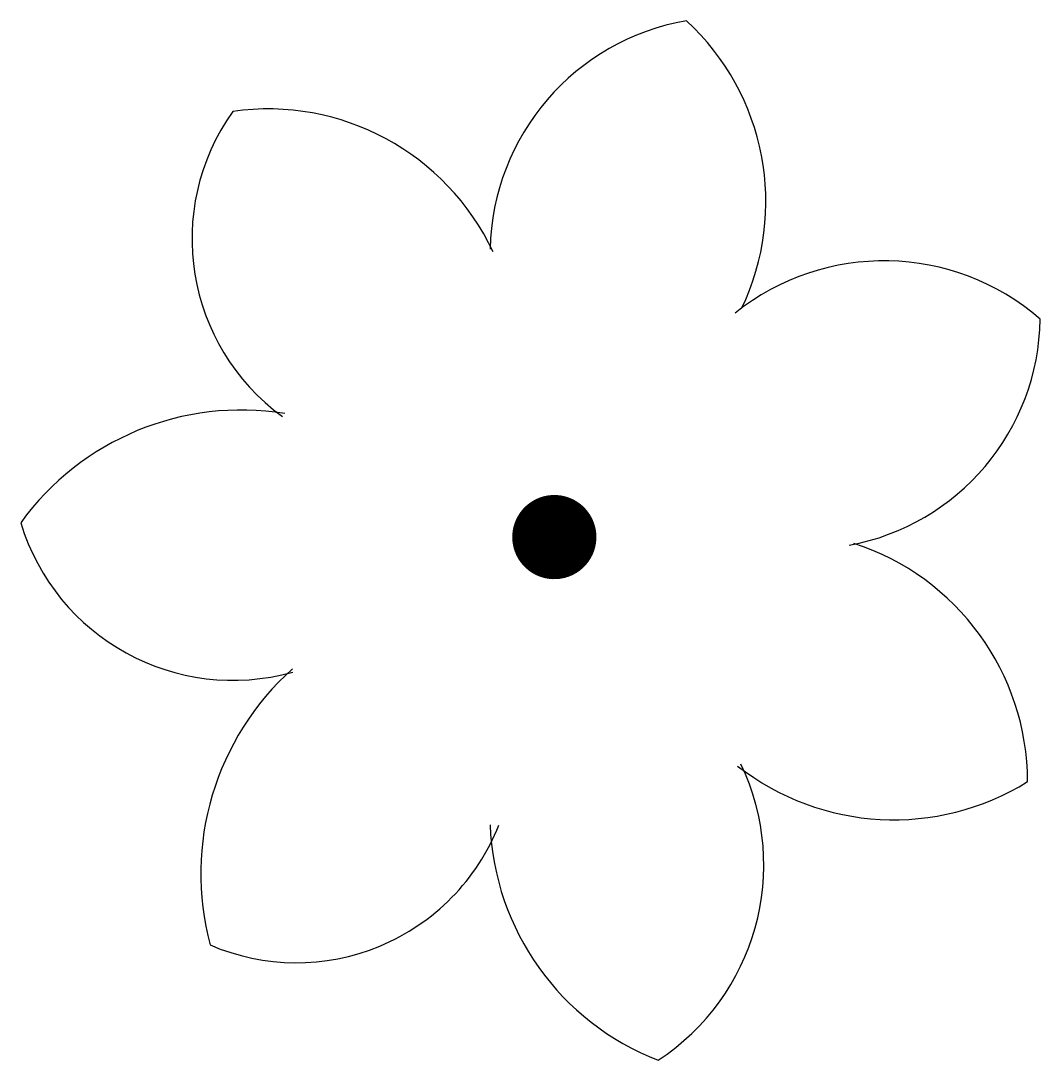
# Model space of a CAD drawing. Extents: x -1 to 0.91, y -0.98 to 0.97.
import ezdxf

# ---------------------------------------------------------------- set-up
doc = ezdxf.new("R2010")
doc.units = 0
doc.header["$LTSCALE"] = 0.01
doc.header["$MEASUREMENT"] = 0
doc.layers.get('0').update_dxf_attribs({"lineweight": 20})

msp = doc.modelspace()

# ---------------------------------------------------------------- linework, layer by layer
at = {"color": 0, "linetype": 'ByBlock', "lineweight": -2, "const_width": 0.0789}
msp.add_lwpolyline([(-0.0358, 0.0166, 1), (0.0358, -0.0166, 1)], format="xyb", close=True, dxfattribs=at)
at = {"color": 0, "linetype": 'ByBlock', "lineweight": -2}
for centre, radius, start, end in [((0.3233, 0.53), 0.4438, 99.8124, 178.8039), ((-0.0649, 0.628), 0.4613, 334.3202, 47.3407), ((-0.537, 0.3352), 0.4669, 25.2554, 98.0617), ((-0.2674, 0.5585), 0.4115, 144.5008, 233.9817), ((0.6178, 0.0702), 0.4473, 49.1324, 128.6056), ((0.4733, 0.4147), 0.4372, 280.4099, 359.1805), ((-0.5868, -0.2717), 0.5097, 80.7702, 144.1242), ((-0.6024, 0.1467), 0.415, 196.7633, 285.6735), ((0.4169, -0.4593), 0.47, 0.1344, 72.0768), ((-0.1473, -0.6312), 0.5153, 131.7923, 194.9509), ((-0.0451, -0.6139), 0.4376, 303.2015, 25.5324), ((0.6361, -0.054), 0.4756, 232.019, 301.8067), ((-0.4836, -0.389), 0.4084, 246.71, 338.3842), ((0.3724, -0.5201), 0.4931, 182.1854, 248.8532)]:
    msp.add_arc(centre, radius, start, end, dxfattribs=at)

doc.saveas('drawing.dxf')
